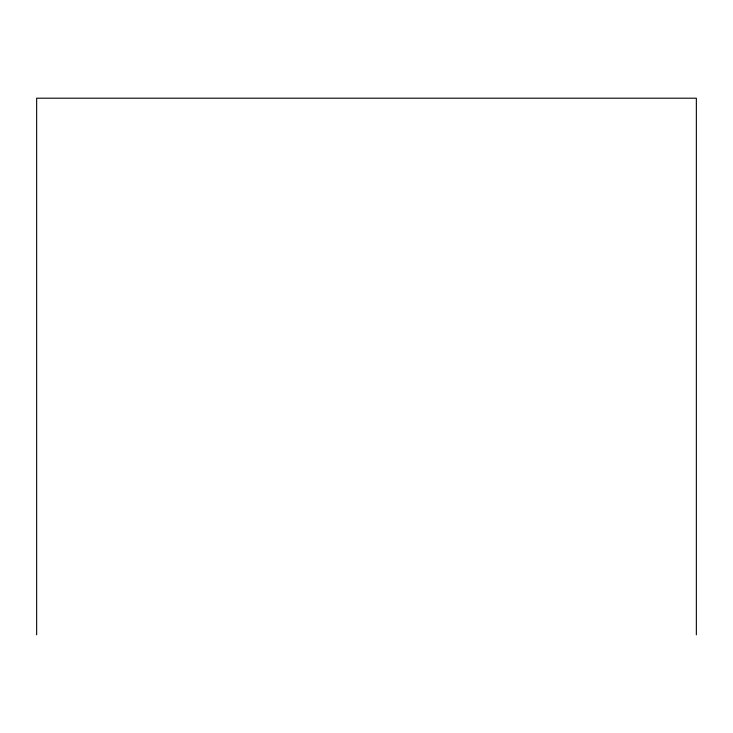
<?xml version="1.0" encoding="UTF-8"?>
<svg xmlns="http://www.w3.org/2000/svg" width="733" height="733" viewBox="0 0 733 733"><rect width="100%" height="100%" fill="white"/><g stroke="black" fill="none" stroke-linecap="round" stroke-linejoin="round"><path stroke-width="1.1" d="M696.35 634.796L696.35 98.204L36.65 98.204L36.65 634.796"/></g></svg>
